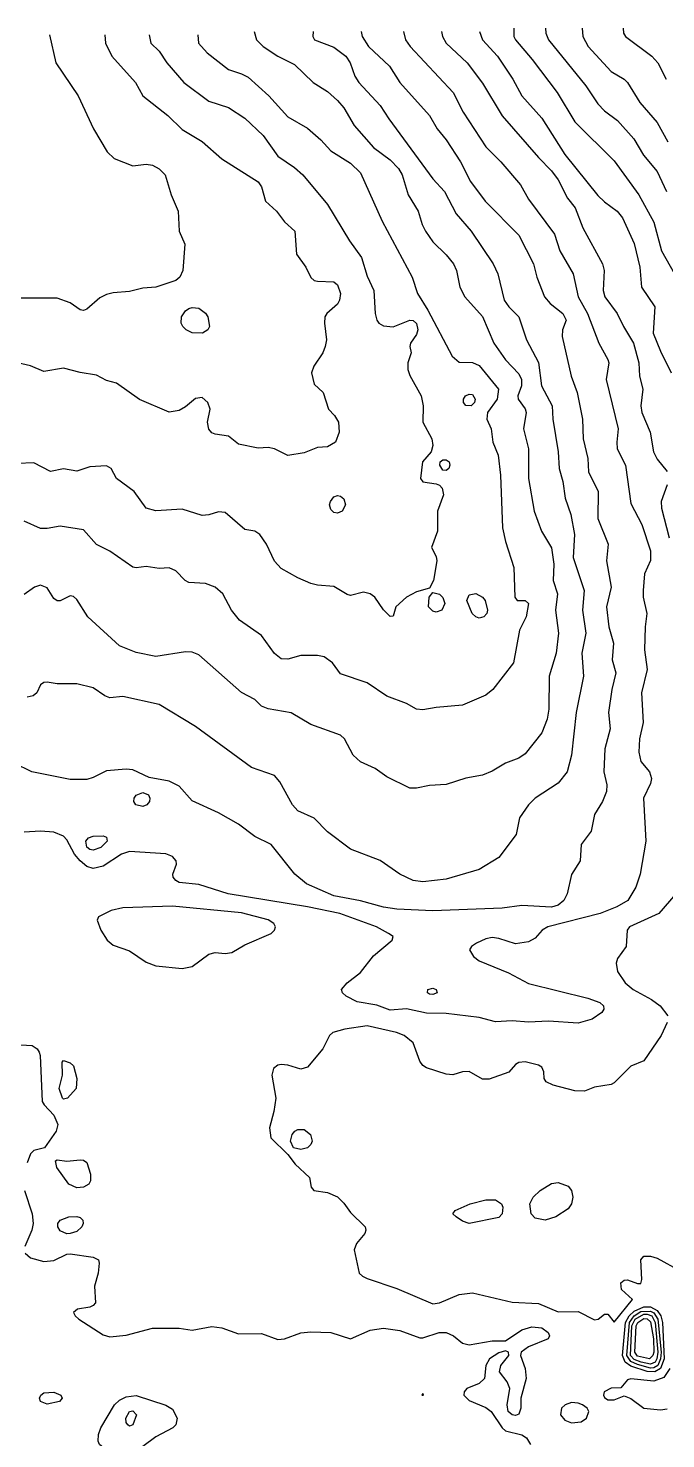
# Model space of a CAD drawing. Header units: inches. Extents: x 3311818 to 3313075, y 1372003 to 1372737.
# Drawn here: x 3312132.3 to 3312206, y 1372568 to 1372731.1 of the extents above; entities that cross this region are included whole.
import ezdxf

# ---------------------------------------------------------------- set-up
doc = ezdxf.new("R2010")
doc.units = ezdxf.units.IN
doc.header["$MEASUREMENT"] = 0

msp = doc.modelspace()

# ---------------------------------------------------------------- linework, layer by layer
for points, elevation in [([(3312170.78, 1372730.68), (3312170.87, 1372730.11), (3312171.62, 1372728.96), (3312174.03, 1372726.68), (3312175.25, 1372724.79), (3312178.67, 1372720.96), (3312179.54, 1372719.43), (3312180.58, 1372718.15), (3312182.23, 1372715.62), (3312183.41, 1372713.34), (3312185.11, 1372711.05), (3312188.97, 1372707.12), (3312190.68, 1372703.81), (3312191.05, 1372702.28), (3312191.97, 1372700), (3312192.62, 1372699.23), (3312194.09, 1372698.09), (3312194.46, 1372697.33), (3312194.05, 1372696.18), (3312193.99, 1372695.42), (3312195.05, 1372690.85), (3312195.71, 1372688.94), (3312196.33, 1372685.89), (3312196.41, 1372683.61), (3312196.97, 1372681.32), (3312197.04, 1372679.8), (3312198.14, 1372677.51), (3312198.12, 1372674.38), (3312199.33, 1372671.41), (3312199.11, 1372669.51), (3312199.65, 1372666.46), (3312199.11, 1372664.17), (3312199.38, 1372661.88), (3312199.91, 1372659.98), (3312199.76, 1372658.07), (3312200.2, 1372656.55), (3312199.74, 1372654.64), (3312199.35, 1372651.97), (3312199.55, 1372650.07), (3312198.91, 1372647.78), (3312198.83, 1372645.11), (3312199.17, 1372643.59), (3312199.11, 1372642.83), (3312198.66, 1372641.68), (3312197.74, 1372640.16), (3312197.34, 1372638.25), (3312196.19, 1372636.73), (3312196.08, 1372634.82), (3312195.07, 1372633.23), (3312194.58, 1372631.01), (3312194.19, 1372630.25), (3312193.54, 1372629.71), (3312192.78, 1372629.47), (3312189.35, 1372629.66), (3312187.06, 1372629.37), (3312179.06, 1372629.05), (3312174.87, 1372629.23), (3312173.34, 1372629.47), (3312170.67, 1372630.19), (3312167.62, 1372630.77), (3312164.44, 1372632.15), (3312163.1, 1372633.3), (3312160.38, 1372636.71), (3312158.48, 1372637.62), (3312156.57, 1372639.07), (3312154.28, 1372640.36), (3312151.24, 1372641.77), (3312149.71, 1372643.47), (3312148.57, 1372644.03), (3312146.28, 1372644.44), (3312144.37, 1372645.33), (3312143.61, 1372645.43), (3312141.33, 1372645.21), (3312139.8, 1372644.45), (3312139.04, 1372644.24), (3312137.13, 1372644.21), (3312132.69, 1372645.11), (3312130.65, 1372646.12)], 4498), ([(3312158.41, 1372730.68), (3312158.68, 1372729.72), (3312159.42, 1372728.96), (3312161.14, 1372727.82), (3312163.05, 1372726.86), (3312165.22, 1372724.77), (3312166.86, 1372723.76), (3312168.01, 1372722.72), (3312168.77, 1372721.86), (3312169.97, 1372719.82), (3312172.2, 1372717.28), (3312174.1, 1372715.84), (3312175.08, 1372714.86), (3312175.52, 1372714.1), (3312176.19, 1372711.81), (3312177.36, 1372709.91), (3312177.81, 1372708.38), (3312178.2, 1372707.62), (3312179.06, 1372706.37), (3312180.58, 1372704.85), (3312181.42, 1372703.81), (3312181.77, 1372703.05), (3312182.17, 1372701.14), (3312182.73, 1372700), (3312184.78, 1372697.72), (3312186.09, 1372694.66), (3312187.44, 1372692.72), (3312188.97, 1372691.1), (3312189.31, 1372690.47), (3312189.3, 1372689.71), (3312188.86, 1372688.56), (3312188.91, 1372688.18), (3312189.73, 1372687.08), (3312189.83, 1372686.66), (3312189.54, 1372684.75), (3312190.11, 1372682.46), (3312190.12, 1372679.03), (3312190.77, 1372675.22), (3312191.61, 1372672.94), (3312192.78, 1372671.01), (3312193.03, 1372669.12), (3312192.96, 1372667.22), (3312193.45, 1372665.69), (3312193.24, 1372663.79), (3312193.57, 1372661.12), (3312193.3, 1372658.83), (3312192.49, 1372656.17), (3312192.45, 1372652.35), (3312192.27, 1372651.21), (3312191.64, 1372649.6), (3312189.73, 1372647.18), (3312188.97, 1372646.68), (3312187.44, 1372646.1), (3312185.92, 1372645.18), (3312184.78, 1372644.73), (3312182.87, 1372644.38), (3312180.58, 1372643.63), (3312178.68, 1372643.52), (3312177.15, 1372643.21), (3312176.39, 1372643.24), (3312173.72, 1372644.55), (3312172.39, 1372645.49), (3312170.67, 1372646.28), (3312169.85, 1372647.02), (3312168.85, 1372648.92), (3312168.39, 1372649.36), (3312164.96, 1372650.59), (3312162.67, 1372651.94), (3312160, 1372652.39), (3312159.24, 1372652.71), (3312158.48, 1372653.48), (3312156.95, 1372654.27), (3312152, 1372658.63), (3312151.24, 1372658.93), (3312150.47, 1372658.99), (3312147.04, 1372658.45), (3312144.76, 1372658.89), (3312142.85, 1372659.66), (3312139.19, 1372663.03), (3312137.9, 1372665.02), (3312137.51, 1372665.38), (3312137.13, 1372665.44), (3312135.99, 1372664.87), (3312135.61, 1372664.87), (3312135.23, 1372665.15), (3312134.47, 1372666.36), (3312133.7, 1372666.69), (3312133.02, 1372666.46), (3312131.8, 1372665.59)], 4500), ([(3312175.64, 1372730.68), (3312175.9, 1372729.72), (3312176.44, 1372728.96), (3312181.4, 1372723.63), (3312182.55, 1372721.34), (3312185.16, 1372717.34), (3312186.9, 1372715.62), (3312189.18, 1372712.95), (3312190.11, 1372711.29), (3312193.12, 1372707.24), (3312193.72, 1372705.33), (3312195.26, 1372702.66), (3312195.86, 1372700), (3312196.93, 1372698.09), (3312198.25, 1372694.66), (3312199.27, 1372692.75), (3312199.37, 1372692.37), (3312199.08, 1372690.47), (3312200.45, 1372684.75), (3312200.3, 1372683.23), (3312200.37, 1372682.46), (3312201.31, 1372680.56), (3312201.93, 1372676.14), (3312203.21, 1372673.7), (3312204.21, 1372670.65), (3312204.21, 1372669.53), (3312203.53, 1372667.98), (3312203.36, 1372666.07), (3312203.36, 1372665.31), (3312203.8, 1372663.41), (3312203.57, 1372661.88), (3312203.51, 1372659.21), (3312203.81, 1372656.93), (3312203.17, 1372654.26), (3312203.37, 1372650.83), (3312202.95, 1372648.92), (3312202.85, 1372647.4), (3312203.07, 1372646.31), (3312204.1, 1372645.11), (3312204.31, 1372644.35), (3312204.21, 1372643.77), (3312203.38, 1372642.06), (3312203.66, 1372637.11), (3312203.02, 1372633.3), (3312202.52, 1372631.77), (3312201.58, 1372630.25), (3312200.3, 1372629.49), (3312198.39, 1372628.72), (3312192.33, 1372627.2), (3312191.69, 1372626.82), (3312190.87, 1372625.9), (3312190.11, 1372625.45), (3312188.59, 1372625.23), (3312186.68, 1372625.86), (3312185.92, 1372625.96), (3312185.16, 1372625.8), (3312184.11, 1372625.29), (3312183.5, 1372624.91), (3312183.29, 1372624.53), (3312183.73, 1372623.77), (3312184.39, 1372623.25), (3312187.79, 1372621.86), (3312190.11, 1372620.66), (3312196.97, 1372618.96), (3312198.36, 1372618.43), (3312198.77, 1372618.05), (3312198.8, 1372617.67), (3312198.57, 1372617.29), (3312197.46, 1372616.53), (3312195.83, 1372616.07), (3312192.4, 1372616.28), (3312190.11, 1372616.17), (3312188.21, 1372616.34), (3312186.3, 1372616.21), (3312184.39, 1372616.73), (3312180.58, 1372617.17), (3312178.3, 1372617.23), (3312176.01, 1372617.71), (3312174.1, 1372617.57), (3312172.58, 1372618.15), (3312170.29, 1372618.54), (3312169.03, 1372619.2), (3312168.59, 1372619.58), (3312168.5, 1372619.96), (3312169.16, 1372620.72), (3312170.67, 1372621.92), (3312172.2, 1372623.83), (3312174.33, 1372625.67), (3312174.48, 1372626.06), (3312173.94, 1372626.44), (3312172.52, 1372627.2), (3312168.29, 1372628.72), (3312164.58, 1372629.52), (3312155.41, 1372631.01), (3312152, 1372632.09), (3312149.71, 1372632.33), (3312149.33, 1372632.54), (3312149.05, 1372632.92), (3312149.01, 1372633.3), (3312149.43, 1372634.44), (3312149.39, 1372634.82), (3312148.95, 1372635.32), (3312148.19, 1372635.65), (3312143.99, 1372635.89), (3312143.07, 1372635.58), (3312140.94, 1372634.22), (3312139.8, 1372633.93), (3312139.04, 1372634.17), (3312138.28, 1372634.82), (3312137.64, 1372635.58), (3312136.75, 1372637.25), (3312136.37, 1372637.69), (3312135.23, 1372638.12), (3312133.7, 1372638.24), (3312131.8, 1372638.13)], 4497), ([(3312165.21, 1372730.68), (3312165.16, 1372730.11), (3312165.37, 1372729.72), (3312167.62, 1372728.85), (3312169.01, 1372727.82), (3312169.48, 1372727.06), (3312170.04, 1372725.53), (3312170.49, 1372724.77), (3312172.96, 1372722.14), (3312173.95, 1372720.58), (3312179.06, 1372713.64), (3312180.4, 1372712.19), (3312181.73, 1372709.6), (3312183.49, 1372707.62), (3312186.03, 1372703.81), (3312186.57, 1372702.66), (3312187.31, 1372699.61), (3312187.82, 1372698.86), (3312189, 1372697.71), (3312189.89, 1372695.04), (3312191.25, 1372692.41), (3312191.61, 1372689.71), (3312192.83, 1372687.42), (3312192.93, 1372685.89), (3312193.53, 1372682.08), (3312193.64, 1372680.18), (3312194.06, 1372678.65), (3312194.33, 1372676.75), (3312194.98, 1372674.84), (3312195.41, 1372672.55), (3312195.26, 1372669.89), (3312196.55, 1372666.07), (3312196.36, 1372663.79), (3312196.73, 1372661.12), (3312196.25, 1372658.83), (3312196.48, 1372656.17), (3312195.61, 1372651.97), (3312195.06, 1372647.02), (3312194.58, 1372645.11), (3312193.54, 1372643.8), (3312190.88, 1372642.06), (3312190.1, 1372641.3), (3312189.08, 1372639.78), (3312188.67, 1372637.87), (3312186.67, 1372635.2), (3312184.39, 1372633.84), (3312180.58, 1372632.69), (3312177.91, 1372632.38), (3312176.77, 1372632.55), (3312175.25, 1372633.29), (3312172.96, 1372634.88), (3312169.53, 1372636.17), (3312166.86, 1372638.16), (3312165.34, 1372639.76), (3312163.43, 1372640.6), (3312162.83, 1372641.3), (3312161.37, 1372643.97), (3312160.76, 1372644.68), (3312158.1, 1372645.6), (3312151.62, 1372650.34), (3312147.42, 1372652.88), (3312143.23, 1372653.8), (3312141.71, 1372653.66), (3312141.14, 1372653.88), (3312139.8, 1372654.8), (3312137.9, 1372655.29), (3312135.61, 1372655.3), (3312134.47, 1372655.49), (3312134.08, 1372655.45), (3312133.7, 1372655.16), (3312133.28, 1372654.26), (3312132.87, 1372653.88), (3312132.18, 1372653.73)], 4499), ([(3312180.06, 1372730.68), (3312180.15, 1372730.11), (3312180.6, 1372729.34), (3312183.03, 1372727.06), (3312184.78, 1372724.72), (3312187.06, 1372720.92), (3312191.25, 1372716.1), (3312192.78, 1372714.56), (3312193.54, 1372713.54), (3312194.6, 1372711.43), (3312195.51, 1372710.29), (3312196.39, 1372708), (3312198.65, 1372703.81), (3312198.85, 1372703.05), (3312198.73, 1372700.76), (3312198.94, 1372700), (3312200.34, 1372698.09), (3312201.07, 1372696.57), (3312202.23, 1372694.66), (3312202.84, 1372692.37), (3312202.92, 1372690.85), (3312203.31, 1372689.32), (3312203.1, 1372687.42), (3312203.19, 1372686.66), (3312204.18, 1372684.37), (3312204.55, 1372682.08), (3312204.98, 1372681.25), (3312206.12, 1372679.81)], 4496), ([(3312184.45, 1372730.68), (3312184.79, 1372729.72), (3312186.54, 1372727.82), (3312188.29, 1372725.15), (3312189.32, 1372723.25), (3312191.64, 1372720.67), (3312194.3, 1372716.47), (3312198.12, 1372711.74), (3312198.88, 1372710.99), (3312200.37, 1372709.91), (3312200.97, 1372709.14), (3312202.31, 1372706.18), (3312202.99, 1372703.43), (3312203.15, 1372701.14), (3312204.69, 1372698.85), (3312204.53, 1372695.8), (3312205.36, 1372693.72), (3312206.58, 1372691.23)], 4495), ([(3312188.42, 1372731.06), (3312188.42, 1372730.11), (3312188.59, 1372729.7), (3312190.51, 1372727.44), (3312193.4, 1372723.63), (3312195.45, 1372720.23), (3312200.02, 1372715.73), (3312202.84, 1372711.81), (3312204.59, 1372708.64), (3312205.46, 1372705.33), (3312206.98, 1372702.66)], 4494), ([(3312192.08, 1372731.06), (3312192.09, 1372730.49), (3312192.4, 1372729.72), (3312196.72, 1372724.39), (3312198.12, 1372722.31), (3312198.88, 1372721.49), (3312200.4, 1372720.39), (3312202.28, 1372718.29), (3312203.41, 1372716.38), (3312204.97, 1372714.48), (3312206.07, 1372712.19)], 4493), ([(3312196.29, 1372731.06), (3312196.37, 1372730.11), (3312196.99, 1372728.96), (3312199.64, 1372726.07), (3312201.16, 1372725.18), (3312201.56, 1372724.77), (3312202.97, 1372722.48), (3312204.98, 1372720.15), (3312206.2, 1372717.91)], 4492), ([(3312201.06, 1372731.06), (3312201.08, 1372730.49), (3312201.3, 1372730.11), (3312204.36, 1372727.82), (3312205.07, 1372727.06), (3312206, 1372725.15)], 4491), ([(3312134.76, 1372730.3), (3312135.48, 1372727.06), (3312138.06, 1372723.25), (3312139.82, 1372719.43), (3312141.42, 1372716.77), (3312142.23, 1372716), (3312144.37, 1372715.16), (3312145.9, 1372715.33), (3312146.66, 1372715.21), (3312147.42, 1372714.81), (3312148.1, 1372714.1), (3312148.81, 1372711.81), (3312149.61, 1372709.91), (3312149.72, 1372707.62), (3312150.38, 1372706.09), (3312150.16, 1372703.05), (3312149.81, 1372702.28), (3312149.33, 1372701.9), (3312147.04, 1372701.13), (3312145.52, 1372701.02), (3312143.99, 1372700.62), (3312142.09, 1372700.48), (3312141.33, 1372700.28), (3312140.56, 1372699.91), (3312139.04, 1372698.57), (3312138.66, 1372698.43), (3312138.28, 1372698.52), (3312137.13, 1372699.32), (3312135.61, 1372699.86), (3312131.04, 1372699.87)], 4504), ([(3312141.12, 1372730.3), (3312141.2, 1372729.34), (3312141.93, 1372727.82), (3312144.67, 1372724.77), (3312145.52, 1372723.24), (3312148.41, 1372720.96), (3312150.09, 1372719.37), (3312152.38, 1372717.95), (3312154.67, 1372715.96), (3312158.86, 1372713.32), (3312159.24, 1372712.73), (3312159.7, 1372711.05), (3312160.96, 1372709.91), (3312161.91, 1372708.68), (3312163.1, 1372707.62), (3312163.3, 1372704.95), (3312164.38, 1372703.43), (3312164.96, 1372702.23), (3312165.34, 1372701.91), (3312165.72, 1372701.82), (3312167.62, 1372701.76), (3312168.01, 1372701.4), (3312168.37, 1372700.38), (3312168.26, 1372699.61), (3312168.01, 1372699.18), (3312166.81, 1372698.09), (3312166.58, 1372697.71), (3312166.51, 1372696.95), (3312166.74, 1372695.04), (3312166.61, 1372694.28), (3312166.32, 1372693.52), (3312165.3, 1372691.99), (3312165.01, 1372691.23), (3312165.34, 1372689.93), (3312166.39, 1372688.94), (3312166.99, 1372687.04), (3312167.7, 1372686.28), (3312168.16, 1372685.51), (3312168.24, 1372684.37), (3312167.8, 1372683.23), (3312166.86, 1372682.69), (3312165.72, 1372682.58), (3312164.19, 1372681.98), (3312162.29, 1372681.66), (3312160.74, 1372682.46), (3312160, 1372682.6), (3312158.86, 1372682.53), (3312156.57, 1372682.98), (3312155.43, 1372683.9), (3312153.9, 1372684.13), (3312153.52, 1372684.28), (3312153.14, 1372684.7), (3312153, 1372685.51), (3312153.31, 1372687.04), (3312153.03, 1372687.8), (3312152.38, 1372688.38), (3312151.62, 1372688.26), (3312150.47, 1372687.3), (3312149.71, 1372686.86), (3312148.57, 1372686.68), (3312145.14, 1372688.16), (3312142.47, 1372690.03), (3312141.33, 1372690.33), (3312140.18, 1372690.95), (3312138.28, 1372691.25), (3312136.37, 1372691.77), (3312134.08, 1372691.37), (3312132.56, 1372692.03), (3312131.04, 1372692.37)], 4503), ([(3312146.27, 1372730.3), (3312146.44, 1372729.34), (3312147.42, 1372728.4), (3312148.32, 1372727.06), (3312150.27, 1372724.77), (3312153.14, 1372722.64), (3312155.43, 1372721.89), (3312157.33, 1372720.67), (3312159.44, 1372718.67), (3312161.14, 1372716.27), (3312163.05, 1372714.97), (3312164.03, 1372714.1), (3312166.89, 1372710.67), (3312169.4, 1372706.48), (3312170.8, 1372704.57), (3312171.44, 1372702.4), (3312172.24, 1372700.76), (3312172.39, 1372698.09), (3312172.56, 1372697.33), (3312172.81, 1372696.95), (3312173.34, 1372696.66), (3312174.48, 1372696.53), (3312176.39, 1372697.33), (3312176.77, 1372697.27), (3312177.15, 1372696.92), (3312177.32, 1372696.18), (3312177.15, 1372695.64), (3312176.47, 1372694.66), (3312176.37, 1372694.28), (3312176.53, 1372693.52), (3312176.17, 1372692.37), (3312176.14, 1372691.61), (3312176.39, 1372690.9), (3312177.69, 1372688.56), (3312177.93, 1372687.42), (3312177.89, 1372685.51), (3312178.92, 1372683.61), (3312179.06, 1372682.84), (3312178.85, 1372682.08), (3312177.85, 1372680.94), (3312177.63, 1372679.03), (3312177.91, 1372678.61), (3312179.44, 1372678.41), (3312179.82, 1372678.23), (3312180.12, 1372677.89), (3312180.27, 1372677.13), (3312179.59, 1372675.22), (3312179.57, 1372672.94), (3312178.88, 1372671.03), (3312179.44, 1372669.99), (3312179.51, 1372669.51), (3312179.13, 1372667.22), (3312178.68, 1372666.33), (3312177.15, 1372665.9), (3312176.01, 1372665.31), (3312174.78, 1372664.17), (3312174.48, 1372663.1), (3312174.1, 1372663.07), (3312173.34, 1372663.83), (3312172.33, 1372665.31), (3312171.82, 1372665.67), (3312171.05, 1372665.87), (3312169.53, 1372665.51), (3312169.15, 1372665.59), (3312167.62, 1372666.53), (3312165.72, 1372666.69), (3312164.96, 1372666.89), (3312163.43, 1372667.55), (3312161.53, 1372668.63), (3312160.76, 1372669.44), (3312159.84, 1372671.41), (3312159.05, 1372672.55), (3312158.48, 1372672.92), (3312157.33, 1372673.12), (3312155.05, 1372675.1), (3312154.28, 1372675.17), (3312153.14, 1372674.81), (3312152.38, 1372674.75), (3312150.09, 1372675.48), (3312147.04, 1372675.28), (3312145.9, 1372675.6), (3312144.51, 1372677.51), (3312142.49, 1372679.03), (3312141.86, 1372680.18), (3312141.33, 1372680.46), (3312139.42, 1372680.36), (3312137.9, 1372679.87), (3312136.37, 1372680.15), (3312134.85, 1372679.84), (3312132.94, 1372680.84), (3312131.04, 1372680.75)], 4502), ([(3312151.89, 1372730.3), (3312151.97, 1372729.34), (3312152.97, 1372728.2), (3312155.43, 1372726.27), (3312156.95, 1372725.8), (3312157.71, 1372725.4), (3312160.08, 1372723.25), (3312162.29, 1372720.83), (3312164.58, 1372719.51), (3312166.1, 1372718.16), (3312167.24, 1372716.9), (3312169.53, 1372715.46), (3312170.67, 1372714.36), (3312173.21, 1372708.76), (3312176.65, 1372702.28), (3312177.27, 1372700.38), (3312178.46, 1372698.47), (3312181.3, 1372693.14), (3312182.11, 1372692.46), (3312183.63, 1372692.41), (3312184.39, 1372692.08), (3312186.62, 1372689.32), (3312186.47, 1372688.18), (3312185.37, 1372686.66), (3312185.3, 1372685.89), (3312185.77, 1372684.75), (3312185.97, 1372683.23), (3312186.59, 1372681.7), (3312186.86, 1372679.41), (3312187.11, 1372673.32), (3312187.44, 1372671.75), (3312188.41, 1372668.74), (3312188.51, 1372665.31), (3312188.8, 1372664.93), (3312189.73, 1372664.93), (3312190.09, 1372664.55), (3312189.83, 1372663.03), (3312189.05, 1372661.5), (3312188.37, 1372657.69), (3312185.97, 1372654.64), (3312185.16, 1372653.98), (3312182.49, 1372652.81), (3312179.44, 1372652.55), (3312177.91, 1372652.28), (3312177.15, 1372652.35), (3312176.01, 1372653.02), (3312173.72, 1372653.85), (3312171.44, 1372655.39), (3312168.39, 1372656.42), (3312167.46, 1372657.69), (3312166.48, 1372658.41), (3312165.72, 1372658.55), (3312163.81, 1372658.55), (3312162.29, 1372658.15), (3312161.53, 1372658.17), (3312160.76, 1372658.78), (3312159.24, 1372660.87), (3312156.69, 1372662.64), (3312155.79, 1372663.79), (3312154.77, 1372665.69), (3312153.9, 1372666.45), (3312152.76, 1372666.88), (3312150.85, 1372666.99), (3312150.43, 1372667.22), (3312149.33, 1372668.36), (3312148.57, 1372668.69), (3312147.42, 1372668.62), (3312145.9, 1372668.83), (3312144.76, 1372668.67), (3312144.37, 1372668.76), (3312141.71, 1372670.62), (3312140.18, 1372671.37), (3312138.66, 1372673.07), (3312135.99, 1372673.5), (3312134.47, 1372673.23), (3312133.7, 1372673.24), (3312131.8, 1372674.07)], 4501), ([(3312152.44, 1372695.8), (3312151.24, 1372695.86), (3312150.55, 1372696.18), (3312150.16, 1372696.57), (3312149.97, 1372696.95), (3312150, 1372697.71), (3312150.47, 1372698.41), (3312150.85, 1372698.68), (3312151.24, 1372698.79), (3312152, 1372698.7), (3312152.76, 1372698.12), (3312153.03, 1372697.71), (3312153.22, 1372696.57), (3312153.05, 1372696.18), (3312152.44, 1372695.8)], 4504), ([(3312183.46, 1372687.42), (3312182.87, 1372687.44), (3312182.59, 1372687.8), (3312182.59, 1372688.18), (3312182.84, 1372688.56), (3312183.25, 1372688.78), (3312183.63, 1372688.74), (3312183.95, 1372688.18), (3312183.86, 1372687.8), (3312183.46, 1372687.42)], 4502), ([(3312180.88, 1372680.18), (3312180.58, 1372679.93), (3312180.2, 1372679.97), (3312179.84, 1372680.56), (3312179.91, 1372680.94), (3312180.2, 1372681.18), (3312180.58, 1372681.18), (3312180.92, 1372680.94), (3312181.02, 1372680.56), (3312180.88, 1372680.18)], 4502), ([(3312168.56, 1372675.22), (3312168.01, 1372674.99), (3312167.62, 1372675.07), (3312167.24, 1372675.45), (3312167.12, 1372675.98), (3312167.21, 1372676.37), (3312167.62, 1372676.88), (3312168.01, 1372677.03), (3312168.39, 1372676.98), (3312168.77, 1372676.65), (3312168.94, 1372675.98), (3312168.56, 1372675.22)], 4503), ([(3312206.14, 1372678.27), (3312205.45, 1372676.37), (3312205.48, 1372675.6), (3312206.37, 1372672.17)], 4496), ([(3312180.08, 1372663.79), (3312179.44, 1372663.57), (3312179.06, 1372663.67), (3312178.56, 1372664.17), (3312178.61, 1372665.31), (3312179.06, 1372665.85), (3312179.82, 1372665.63), (3312180.2, 1372665.27), (3312180.42, 1372664.55), (3312180.08, 1372663.79)], 4502), ([(3312184.96, 1372663.03), (3312184.39, 1372662.88), (3312184.01, 1372663.02), (3312183.61, 1372663.41), (3312182.99, 1372664.93), (3312183.25, 1372665.55), (3312184.01, 1372665.71), (3312184.78, 1372665.31), (3312185.1, 1372664.93), (3312185.38, 1372663.79), (3312185.28, 1372663.41), (3312184.96, 1372663.03)], 4502), ([(3312146, 1372641.3), (3312145.52, 1372641.09), (3312144.71, 1372641.3), (3312144.5, 1372641.68), (3312144.53, 1372642.06), (3312144.76, 1372642.41), (3312145.52, 1372642.72), (3312146.19, 1372642.44), (3312146.35, 1372642.06), (3312146.3, 1372641.68), (3312146, 1372641.3)], 4498), ([(3312140.66, 1372636.35), (3312139.8, 1372636.06), (3312139.42, 1372636.13), (3312139.04, 1372636.41), (3312138.93, 1372637.11), (3312139.26, 1372637.49), (3312139.8, 1372637.68), (3312140.94, 1372637.72), (3312141.33, 1372637.57), (3312141.41, 1372637.11), (3312140.66, 1372636.35)], 4498), ([(3312151.24, 1372622.6), (3312153.14, 1372624.03), (3312153.9, 1372624.24), (3312155.05, 1372624.11), (3312155.81, 1372624.21), (3312157.33, 1372625.13), (3312160.36, 1372626.44), (3312160.76, 1372626.82), (3312160.85, 1372627.2), (3312160.67, 1372627.58), (3312160, 1372628.02), (3312156.95, 1372628.83), (3312148.95, 1372629.59), (3312143.23, 1372629.4), (3312141.88, 1372629.1), (3312140.4, 1372628.34), (3312140.25, 1372627.96), (3312140.69, 1372626.82), (3312141.42, 1372625.67), (3312142.09, 1372625.08), (3312143.99, 1372624.43), (3312145.9, 1372623.12), (3312147.04, 1372622.67), (3312150.09, 1372622.37), (3312151.24, 1372622.6)], 4496), ([(3312207.14, 1372631.01), (3312205.16, 1372628.72), (3312201.79, 1372627.2), (3312201.5, 1372626.82), (3312201.4, 1372624.91), (3312200.4, 1372623.55), (3312200.22, 1372623.01), (3312200.4, 1372622.02), (3312201.26, 1372620.72), (3312202.21, 1372619.96), (3312204.32, 1372618.81), (3312205.32, 1372618.05), (3312206.19, 1372616.91)], 4496), ([(3312179.53, 1372619.58), (3312179.06, 1372619.36), (3312178.68, 1372619.42), (3312178.44, 1372619.58), (3312178.47, 1372619.96), (3312179.06, 1372620.11), (3312179.42, 1372619.96), (3312179.53, 1372619.58)], 4498), ([(3312206.12, 1372616.15), (3312205.45, 1372614.62), (3312203.45, 1372611.71), (3312201.93, 1372611.08), (3312200.02, 1372609.16), (3312199.64, 1372608.98), (3312197.73, 1372608.67), (3312196.59, 1372608.2), (3312195.45, 1372608.24), (3312192.94, 1372608.9), (3312192.14, 1372609.29), (3312191.9, 1372609.67), (3312191.87, 1372610.43), (3312191.64, 1372610.98), (3312191.25, 1372611.22), (3312189.73, 1372611.59), (3312188.97, 1372611.52), (3312188.59, 1372611.3), (3312187.82, 1372610.38), (3312185.54, 1372609.58), (3312184.78, 1372609.59), (3312183.25, 1372610.49), (3312182.49, 1372610.45), (3312181.35, 1372610.1), (3312180.58, 1372610.16), (3312178.3, 1372610.9), (3312177.91, 1372611.15), (3312177.53, 1372611.65), (3312176.77, 1372613.78), (3312175.75, 1372614.62), (3312174.84, 1372615), (3312171.44, 1372615.74), (3312168.86, 1372615.38), (3312167.48, 1372615), (3312167.09, 1372614.62), (3312166.32, 1372613.1), (3312164.58, 1372610.96), (3312163.81, 1372610.76), (3312162.29, 1372611.21), (3312161.53, 1372611.27), (3312161.12, 1372611.19), (3312160.63, 1372610.81), (3312160.43, 1372610.05), (3312160.91, 1372607.38), (3312160.68, 1372605.86), (3312160.16, 1372603.95), (3312160.34, 1372602.81), (3312162.29, 1372600.89), (3312163.15, 1372599.76), (3312164.78, 1372598.23), (3312165, 1372597.09), (3312165.28, 1372596.71), (3312166.86, 1372596.5), (3312168.01, 1372596), (3312168.77, 1372595.25), (3312169.53, 1372594.19), (3312171.23, 1372592.52), (3312171.32, 1372592.13), (3312171.19, 1372591.75), (3312170.23, 1372590.61), (3312169.94, 1372589.85), (3312170.53, 1372587.18), (3312170.9, 1372586.8), (3312171.44, 1372586.54), (3312174.87, 1372585.41), (3312179.06, 1372583.62), (3312179.82, 1372583.74), (3312182.11, 1372584.69), (3312183.63, 1372584.91), (3312188.21, 1372583.82), (3312191.25, 1372583.66), (3312193.54, 1372582.7), (3312195.83, 1372582.73), (3312197.73, 1372581.77), (3312198.15, 1372581.84), (3312198.88, 1372582.41), (3312199.26, 1372582.43), (3312200.02, 1372581.51), (3312202.13, 1372584.13), (3312200.86, 1372585.27), (3312200.76, 1372586.04), (3312201.16, 1372586.36), (3312201.55, 1372586.4), (3312202.69, 1372585.98), (3312203.07, 1372585.98), (3312203.2, 1372586.42), (3312203.07, 1372588.7), (3312203.45, 1372589.12), (3312204.21, 1372589.14), (3312204.98, 1372588.9), (3312207.64, 1372587.43)], 4496), ([(3312131.42, 1372613.57), (3312132.73, 1372613.48), (3312133.3, 1372613.1), (3312133.54, 1372612.72), (3312133.66, 1372612.33), (3312133.91, 1372607), (3312134.11, 1372606.62), (3312135.23, 1372605.42), (3312135.7, 1372604.33), (3312135.51, 1372603.57), (3312134.15, 1372601.66), (3312132.94, 1372601.34), (3312132.56, 1372600.96), (3312132.18, 1372599.92)], 4497), ([(3312136.81, 1372607.38), (3312136.37, 1372607.28), (3312136.24, 1372607.38), (3312135.87, 1372608.52), (3312136.23, 1372610.05), (3312136.22, 1372611.57), (3312136.37, 1372611.76), (3312137.13, 1372611.48), (3312137.51, 1372611.13), (3312137.91, 1372609.67), (3312137.82, 1372608.52), (3312136.81, 1372607.38)], 4497), ([(3312164.55, 1372601.66), (3312163.81, 1372601.45), (3312162.96, 1372601.66), (3312162.59, 1372602.43), (3312162.78, 1372603.19), (3312163.09, 1372603.57), (3312163.43, 1372603.77), (3312164.19, 1372603.77), (3312164.91, 1372603.19), (3312165.09, 1372602.43), (3312164.96, 1372602.04), (3312164.55, 1372601.66)], 4496), ([(3312138.69, 1372597.09), (3312137.9, 1372597.03), (3312136.96, 1372597.47), (3312135.59, 1372599.38), (3312135.42, 1372600.14), (3312135.61, 1372600.28), (3312136.75, 1372600.1), (3312138.28, 1372600.25), (3312138.66, 1372600.23), (3312139.04, 1372599.95), (3312139.48, 1372598.61), (3312139.47, 1372597.85), (3312139.27, 1372597.47), (3312138.69, 1372597.09)], 4497), ([(3312193.28, 1372593.66), (3312192.02, 1372593.29), (3312190.87, 1372593.54), (3312190.41, 1372594.04), (3312190.25, 1372595.18), (3312190.64, 1372595.95), (3312191.45, 1372596.71), (3312192.78, 1372597.54), (3312193.54, 1372597.65), (3312194.68, 1372597.22), (3312195.08, 1372596.71), (3312195.23, 1372595.95), (3312195.07, 1372595.18), (3312194.68, 1372594.62), (3312193.28, 1372593.66)], 4496), ([(3312131.85, 1372596.71), (3312132.74, 1372594.04), (3312132.85, 1372592.9), (3312132.69, 1372592.13), (3312131.88, 1372590.23)], 4497), ([(3312183.25, 1372592.9), (3312182.49, 1372593.16), (3312181.73, 1372593.66), (3312181.34, 1372594.04), (3312181.62, 1372594.42), (3312183.38, 1372595.18), (3312185.16, 1372595.66), (3312186.3, 1372595.63), (3312186.99, 1372595.18), (3312187.13, 1372594.8), (3312187.06, 1372594.04), (3312186.68, 1372593.6), (3312183.25, 1372592.9)], 4496), ([(3312137.13, 1372591.75), (3312136.75, 1372591.71), (3312135.99, 1372592.07), (3312135.72, 1372592.52), (3312135.7, 1372592.9), (3312135.99, 1372593.28), (3312136.97, 1372593.66), (3312137.9, 1372593.73), (3312138.28, 1372593.59), (3312138.59, 1372593.28), (3312138.64, 1372592.9), (3312138.47, 1372592.52), (3312137.9, 1372591.99), (3312137.13, 1372591.75)], 4497), ([(3312131.93, 1372589.47), (3312132.56, 1372588.95), (3312134.08, 1372588.52), (3312135.23, 1372588.63), (3312136.75, 1372589.36), (3312137.13, 1372589.41), (3312139.8, 1372589.02), (3312140.4, 1372588.7), (3312140.5, 1372588.32), (3312140.37, 1372587.18), (3312139.94, 1372585.66), (3312140.06, 1372583.75), (3312139.8, 1372583.41), (3312139.42, 1372583.22), (3312137.98, 1372582.99), (3312137.51, 1372582.61), (3312137.71, 1372582.23), (3312138.14, 1372581.84), (3312140.94, 1372580.02), (3312141.71, 1372579.82), (3312143.61, 1372580), (3312146.66, 1372580.82), (3312149.71, 1372580.8), (3312151.24, 1372580.56), (3312153.52, 1372581.02), (3312154.67, 1372580.86), (3312156.57, 1372580.17), (3312159.24, 1372580.18), (3312161.14, 1372579.48), (3312161.91, 1372579.58), (3312163.81, 1372580.26), (3312164.96, 1372580.39), (3312167.24, 1372580.31), (3312169.53, 1372579.58), (3312171.82, 1372580.59), (3312173.34, 1372580.79), (3312175.25, 1372580.52), (3312177.53, 1372579.71), (3312177.91, 1372579.71), (3312179.77, 1372580.32), (3312180.58, 1372580.3), (3312181.44, 1372579.94), (3312182.49, 1372579.08), (3312183.25, 1372578.89), (3312185.92, 1372579.36), (3312187.44, 1372579.35), (3312189.35, 1372580.61), (3312190.49, 1372580.95), (3312191.64, 1372580.86), (3312192.37, 1372580.32), (3312192.54, 1372579.94), (3312192.37, 1372579.56), (3312190.11, 1372578.64), (3312189.26, 1372578.03), (3312189.18, 1372577.65), (3312189.73, 1372576.13), (3312189.82, 1372574.98), (3312189.23, 1372572.7), (3312189.2, 1372571.55), (3312188.97, 1372570.87), (3312188.59, 1372570.71), (3312188.21, 1372570.78), (3312187.77, 1372571.17), (3312187.64, 1372571.93), (3312187.93, 1372573.84), (3312187.63, 1372574.6), (3312186.76, 1372575.75), (3312186.89, 1372576.51), (3312187.83, 1372577.65), (3312187.78, 1372578.03), (3312187.44, 1372578.18), (3312186.68, 1372577.96), (3312185.6, 1372577.27), (3312185.18, 1372576.51), (3312185.02, 1372574.98), (3312184.39, 1372574.41), (3312182.98, 1372573.84), (3312182.65, 1372573.46), (3312182.64, 1372573.08), (3312183.25, 1372572.46), (3312185.16, 1372571.63), (3312185.79, 1372571.17), (3312187.05, 1372569.27), (3312187.44, 1372568.94), (3312189.35, 1372568.49), (3312189.87, 1372568.12), (3312190.34, 1372567.36)], 4497), ([(3312204.69, 1372575.75), (3312203.83, 1372575.8), (3312201.93, 1372576.41), (3312201.27, 1372576.89), (3312200.96, 1372577.65), (3312201.31, 1372581.46), (3312201.74, 1372582.23), (3312202.31, 1372582.77), (3312203.45, 1372583.27), (3312204.21, 1372583.26), (3312204.98, 1372582.86), (3312205.4, 1372582.23), (3312205.58, 1372581.46), (3312205.79, 1372577.27), (3312205.36, 1372576.14), (3312204.69, 1372575.75)], 4497), ([(3312205.04, 1372576.51), (3312204.59, 1372576.23), (3312204.21, 1372576.2), (3312202.69, 1372576.61), (3312201.93, 1372576.94), (3312201.46, 1372577.65), (3312201.76, 1372581.46), (3312202.3, 1372582.23), (3312203.07, 1372582.72), (3312204.21, 1372582.79), (3312204.59, 1372582.58), (3312205.06, 1372581.84), (3312205.42, 1372578.03), (3312205.36, 1372577.27), (3312205.04, 1372576.51)], 4498), ([(3312204.73, 1372576.89), (3312204.21, 1372576.66), (3312203.14, 1372576.89), (3312202.31, 1372577.19), (3312201.91, 1372577.65), (3312202.05, 1372581.08), (3312202.45, 1372581.84), (3312203.45, 1372582.43), (3312203.83, 1372582.44), (3312204.35, 1372582.23), (3312204.75, 1372581.46), (3312205.04, 1372578.03), (3312204.95, 1372577.27), (3312204.73, 1372576.89)], 4499), ([(3312204.07, 1372577.27), (3312202.69, 1372577.58), (3312202.4, 1372578.03), (3312202.55, 1372581.08), (3312202.75, 1372581.46), (3312203.45, 1372581.91), (3312203.83, 1372581.89), (3312204.21, 1372581.53), (3312204.54, 1372579.56), (3312204.58, 1372578.03), (3312204.48, 1372577.65), (3312204.07, 1372577.27)], 4500), ([(3312206.44, 1372576.13), (3312205.74, 1372575.12), (3312204.59, 1372574.68), (3312201.93, 1372574.97), (3312201.55, 1372574.83), (3312200.78, 1372573.9), (3312199.64, 1372573.88), (3312198.85, 1372573.46), (3312198.77, 1372573.08), (3312198.88, 1372572.81), (3312199.26, 1372572.53), (3312200.02, 1372572.52), (3312201.16, 1372572.99), (3312201.93, 1372572.66), (3312203.45, 1372571.55), (3312205.36, 1372571.36), (3312206.12, 1372571.49)], 4496), ([(3312135.89, 1372572.32), (3312134.47, 1372572.02), (3312133.7, 1372572.32), (3312133.57, 1372572.7), (3312133.74, 1372573.08), (3312134.08, 1372573.33), (3312135.23, 1372573.4), (3312136.06, 1372573.08), (3312136.2, 1372572.7), (3312135.89, 1372572.32)], 4498), ([(3312144.09, 1372566.6), (3312142.85, 1372566.44), (3312142.07, 1372566.6), (3312140.94, 1372567.03), (3312140.51, 1372567.36), (3312140.37, 1372567.74), (3312140.42, 1372568.5), (3312140.67, 1372569.27), (3312142.26, 1372571.93), (3312142.85, 1372572.47), (3312143.61, 1372572.88), (3312144.76, 1372573.01), (3312148.19, 1372571.9), (3312148.95, 1372571.44), (3312149.5, 1372570.41), (3312149.35, 1372569.65), (3312149.01, 1372569.27), (3312147.04, 1372568.23), (3312145.52, 1372567.14), (3312144.09, 1372566.6)], 4498), ([(3312177.91, 1372573.06), (3312177.98, 1372573.08), (3312177.91, 1372573.27), (3312177.76, 1372573.08), (3312177.91, 1372573.06)], 4497), ([(3312144.38, 1372569.65), (3312143.99, 1372569.47), (3312143.78, 1372569.65), (3312143.61, 1372569.89), (3312143.57, 1372570.41), (3312143.99, 1372571.17), (3312144.37, 1372571.24), (3312144.78, 1372570.79), (3312144.38, 1372569.65)], 4499), ([(3312196.21, 1372569.97), (3312196.79, 1372570.41), (3312197.09, 1372571.17), (3312196.89, 1372571.55), (3312196.34, 1372571.93), (3312195.83, 1372572.15), (3312195.07, 1372572.21), (3312194.36, 1372571.93), (3312193.91, 1372571.55), (3312193.81, 1372570.79), (3312194.3, 1372570.18), (3312195.07, 1372569.88), (3312196.21, 1372569.97)], 4496)]:
    msp.add_lwpolyline(points, dxfattribs=dict(elevation=elevation))

doc.saveas('drawing.dxf')
